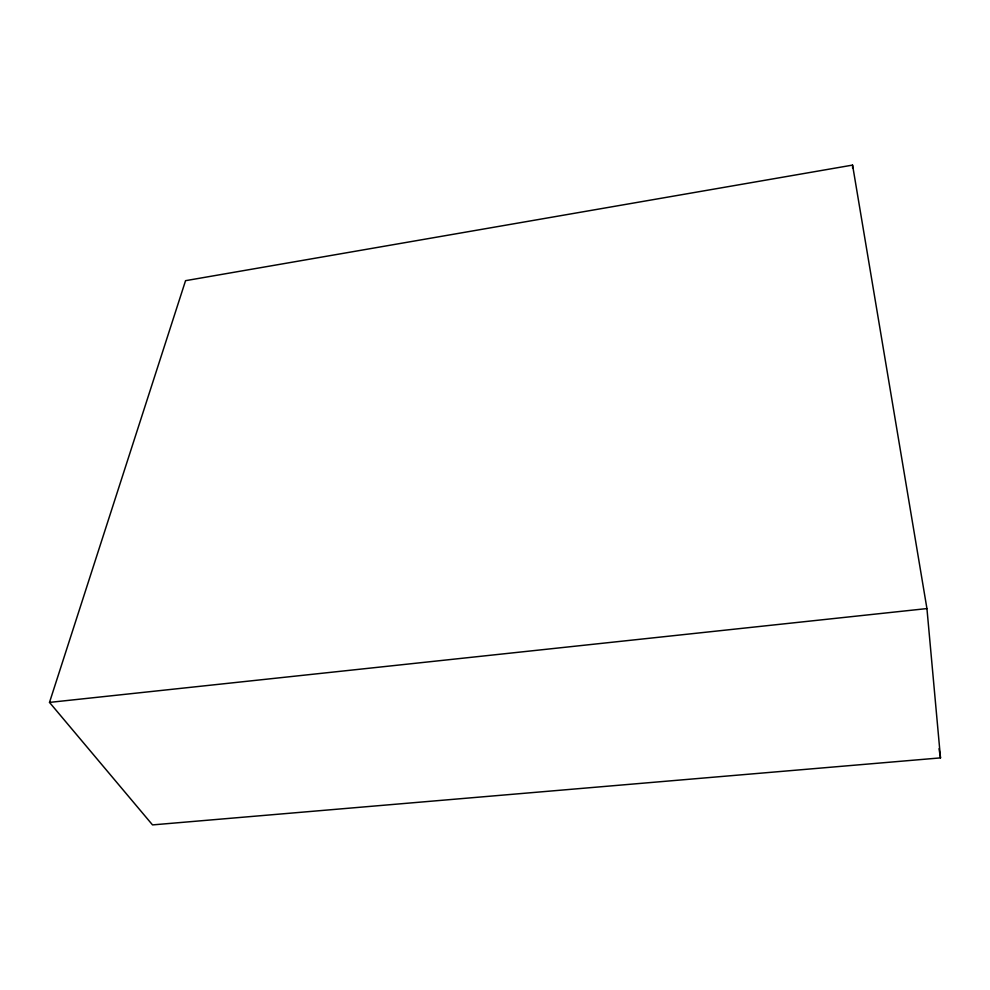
<?xml version="1.0" encoding="UTF-8"?>
<svg xmlns="http://www.w3.org/2000/svg" width="990" height="990" viewBox="0 0 990 990"><rect width="100%" height="100%" fill="white"/><g stroke="black" fill="none" stroke-linecap="round" stroke-linejoin="round"><path stroke-width="1.49" d="M49.5 702.405L185.551 280.677L852.563 165.095L926.937 608.578L940.5 757.882L152.522 824.905L49.5 702.405L926.937 608.578M939.027 748.749L940.5 757.882M852.563 165.095L852.613 168.176"/></g></svg>
